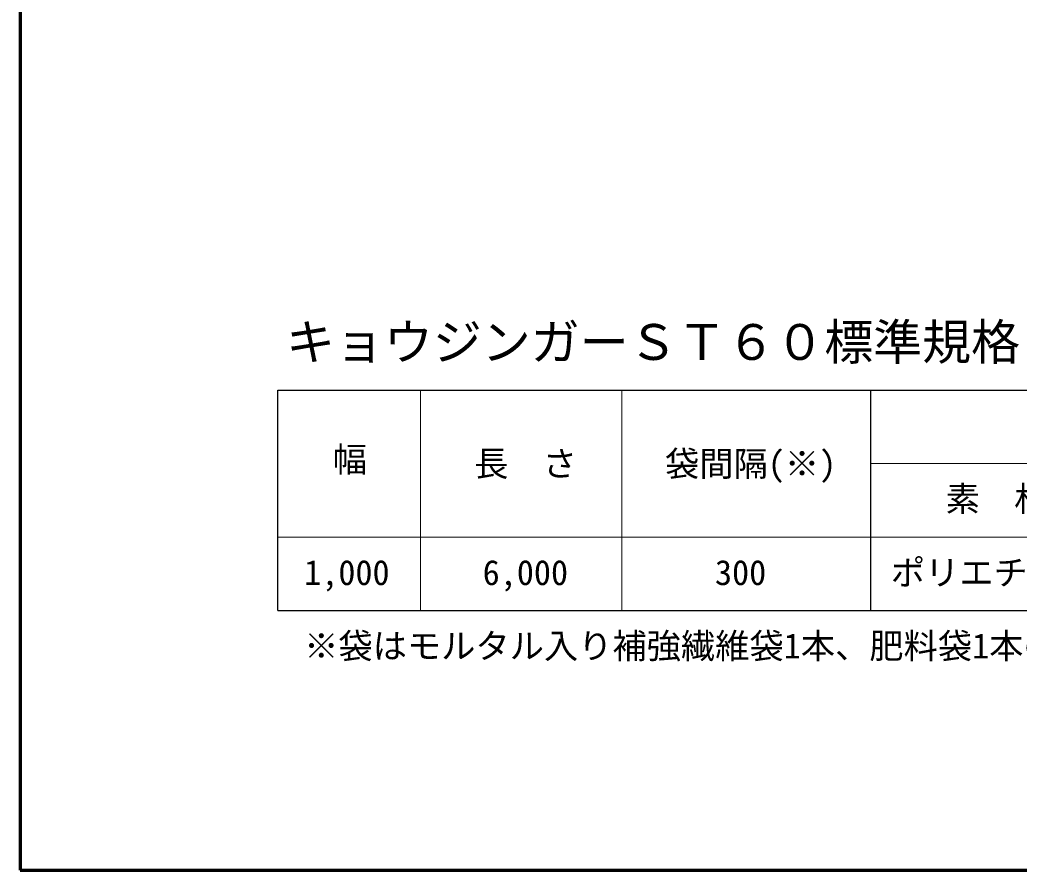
# Model space of a CAD drawing. Units: millimetres, scale not verified. Extents: x 200 to 8204, y 200 to 5825.
# Drawn here: x 200 to 2244, y 200 to 1937 of the extents above; entities that cross this region are included whole.
import ezdxf
from ezdxf.enums import TextEntityAlignment as Align

# ---------------------------------------------------------------- set-up
doc = ezdxf.new("R2010")
doc.units = ezdxf.units.MM
doc.header["$LTSCALE"] = 20
for name, color, linetype, lineweight in [('C-MTR-FRAM', 5, 'Continuous', 25), ('C-MTR-LINE', 5, 'Continuous', 13), ('C-TTL', 2, 'Continuous', 70), ('C-TTL-TXT', 7, 'Continuous', 25)]:
    doc.layers.add(name, color=color, linetype=linetype, lineweight=lineweight)
doc.layers.add('C-MTR-TXT', color=5, linetype='Continuous')
doc.styles.add('ＭＳ ゴシック', font='')
doc.styles.get('ＭＳ ゴシック').set_extended_font_data('MS Gothic')

msp = doc.modelspace()

# ---------------------------------------------------------------- linework, layer by layer
at = {"layer": 'C-MTR-FRAM'}
for p, q in [((726.8, 730.66), (726.8, 1180.66)), ((726.8, 1180.66), (4038.71, 1180.66)), ((726.8, 730.66), (4038.71, 730.66))]:
    msp.add_line(p, q, dxfattribs=at)
at = {"layer": 'C-MTR-LINE'}
for p, q in [((1018.5, 1180.66), (1018.5, 730.66)), ((1429.62, 1180.66), (1429.62, 730.66)), ((1938.4, 1180.66), (1938.4, 730.66)), ((1938.56, 1180.66), (1938.56, 730.66)), ((1938.4, 1030.66), (4038.71, 1030.66)), ((726.8, 880.66), (4038.71, 880.66))]:
    msp.add_line(p, q, dxfattribs=at)
at = {"layer": 'C-TTL'}
msp.add_lwpolyline([(200, 200), (8200, 200), (8200, 5740), (200, 5740)], close=True, dxfattribs=at)

# ---------------------------------------------------------------- texts
at = {"layer": 'C-MTR-TXT', "style": 'ＭＳ ゴシック'}
for s, p in [('幅', (839.19, 998.29)), ('素\u3000材', (2091.68, 917.57)), ('ポリエチレン', (1979.61, 766.97)), ('1,000', (780.77, 766.97)), ('6,000', (1145.5, 766.97)), ('※袋はモルタル入り補強繊維袋1本、肥料袋1本の順に交互配置（モルタル入り補強繊維袋の間隔は600mm）。', (780.77, 616.97))]:
    msp.add_text(s, height=51.32, dxfattribs=at).set_placement(p, align=Align.BOTTOM_LEFT)
msp.add_text('袋間隔(※)', height=51.32, dxfattribs=at).set_placement((1693.18, 1030.64), align=Align.MIDDLE_CENTER)
msp.add_text('長\u3000さ', height=51.32, dxfattribs=at).set_placement((1128.16, 1030.64), align=Align.MIDDLE_LEFT)
msp.add_text('300', height=51.32, dxfattribs=at).set_placement((1672.64, 766.97), align=Align.BOTTOM_CENTER)
at = {"layer": 'C-TTL-TXT', "color": 5, "style": 'ＭＳ ゴシック'}
msp.add_text('キョウジンガーＳＴ６０標準規格', height=73.31, dxfattribs=at).set_placement((743.78, 1220.66), align=Align.BOTTOM_LEFT)

doc.saveas('drawing.dxf')
